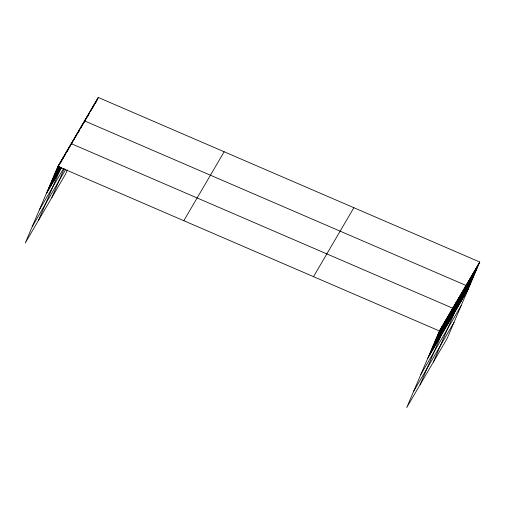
<?xml version="1.0" encoding="UTF-8"?>
<svg xmlns="http://www.w3.org/2000/svg" width="505" height="505" viewBox="0 0 505 505"><rect width="100%" height="100%" fill="white"/><g stroke="black" fill="none" stroke-linecap="round" stroke-linejoin="round"><path stroke-width="0.76" d="M479.75 262.013L439.407 330.958L406.746 407.541L447.089 338.596L479.75 262.013L98.254 97.459L57.911 166.404L25.25 242.987L65.593 174.042L67.329 169.97M47.129 192.216L58.744 164.983M47.962 190.795L59.577 163.563M48.796 189.369L58.574 166.442M59.495 164.289L60.411 162.143M49.629 187.948L58.795 166.454M60.019 163.582L61.244 160.716M50.462 186.528L59.016 166.461M60.852 162.162L62.077 159.296M51.289 185.108L59.236 166.473M61.073 162.174L62.904 157.876M52.122 183.681L59.457 166.486M62.21 160.035L63.737 156.455M52.956 182.261L59.375 167.212M63.043 158.614L64.571 155.029M53.789 180.84L59.596 167.224M64.179 156.474L65.404 153.608M54.622 179.42L59.817 167.237M64.703 155.767L66.237 152.188M55.449 177.994L60.038 167.243M66.149 152.914L67.064 150.761M56.282 176.573L60.259 167.256M66.679 152.207L67.897 149.341M57.115 175.153L60.48 167.269M67.203 151.506L68.73 147.921M57.949 173.733L60.701 167.281M68.036 150.08L69.564 146.501M58.782 172.306L60.922 167.294M69.172 147.94L70.397 145.074M38.563 220.237L61.143 167.3M69.696 147.239L71.224 143.654L452.72 308.208L420.059 384.785M60.442 169.465L61.364 167.313M71.142 144.38L72.057 142.233M71.666 143.679L72.89 140.813M72.196 142.972L73.724 139.386M73.635 140.119L74.557 137.966M74.166 139.412L75.39 136.546M75.302 137.272L76.217 135.119M75.826 136.565L77.05 133.699M76.659 135.144L77.884 132.278M77.802 133.004L78.717 130.858M78.325 132.304L79.55 129.431M78.849 131.597L80.377 128.011M80.295 128.737L81.21 126.591M80.819 128.036L82.044 125.171M81.349 127.329L82.877 123.744M82.788 124.476L83.71 122.324M51.876 197.48L64.192 168.613M83.319 123.769L84.537 120.903L466.033 285.458L433.372 362.034M83.817 123.106L85.345 119.521M84.928 121.011L86.153 118.145M85.433 120.348L86.961 116.762M86.847 117.539L87.769 115.386M87.352 116.876L88.577 114.01M87.851 116.213L89.379 112.628M88.962 114.117L90.187 111.252M90.382 111.302L90.995 109.869M90.887 110.639L91.803 108.493M91.386 109.976L92.611 107.111M92.194 108.6L93.412 105.734M92.39 108.657L94.22 104.352M93.501 106.561L95.028 102.976M94.921 103.746L95.836 101.6M95.42 103.083L96.644 100.217M95.918 102.42L97.452 98.841M97.036 100.325L98.254 97.459M428.625 356.77L440.24 329.538M429.458 355.35L441.073 328.117M430.292 353.923L441.907 326.691M431.118 352.503L442.733 325.27M431.952 351.082L443.567 323.85M432.785 349.662L444.4 322.43M433.618 348.235L445.233 321.003M434.452 346.815L446.066 319.583M435.278 345.395L446.893 318.163M436.112 343.968L447.727 316.742M436.945 342.548L448.56 315.316M437.778 341.127L449.393 313.895M438.611 339.707L450.226 312.475M439.438 338.281L451.06 311.055M440.272 336.86L451.887 309.628M441.938 334.02L453.553 306.787M442.771 332.593L454.386 305.361M443.605 331.173L455.22 303.941M444.432 329.752L456.047 302.52M445.265 328.332L456.88 301.1M446.098 326.905L457.713 299.673M446.931 325.485L458.546 298.253M447.765 324.065L459.38 296.833M448.591 322.638L460.206 295.412M449.425 321.218L461.04 293.986M450.258 319.798L461.873 292.565M451.091 318.377L462.706 291.145M451.924 316.951L463.54 289.725M452.751 315.53L464.366 288.298M453.585 314.11L465.2 286.878M455.226 311.307L466.841 284.075M456.034 309.931L467.649 282.699M456.842 308.549L468.457 281.317M457.644 307.173L469.259 279.94M458.452 305.79L470.067 278.558M459.26 304.414L470.875 277.182M460.068 303.032L471.683 275.806M460.876 301.655L472.491 274.423M461.677 300.279L473.292 273.047M462.485 298.897L474.1 271.665M463.293 297.521L474.908 270.289M464.101 296.138L475.716 268.906M464.909 294.762L476.524 267.53M465.717 293.38L477.332 266.154M466.519 292.004L478.134 264.772M467.327 290.627L478.942 263.395M46.296 193.636L61.275 168.039M39.352 209.922L63.485 168.683M32.194 226.701L65.814 169.244M183.807 220.71L224.151 151.765M313.517 276.658L353.86 207.713M427.792 358.19L468.135 289.245M420.848 374.476L461.191 305.531M413.69 391.255L454.033 322.31M57.911 166.404L439.407 330.958"/></g></svg>
